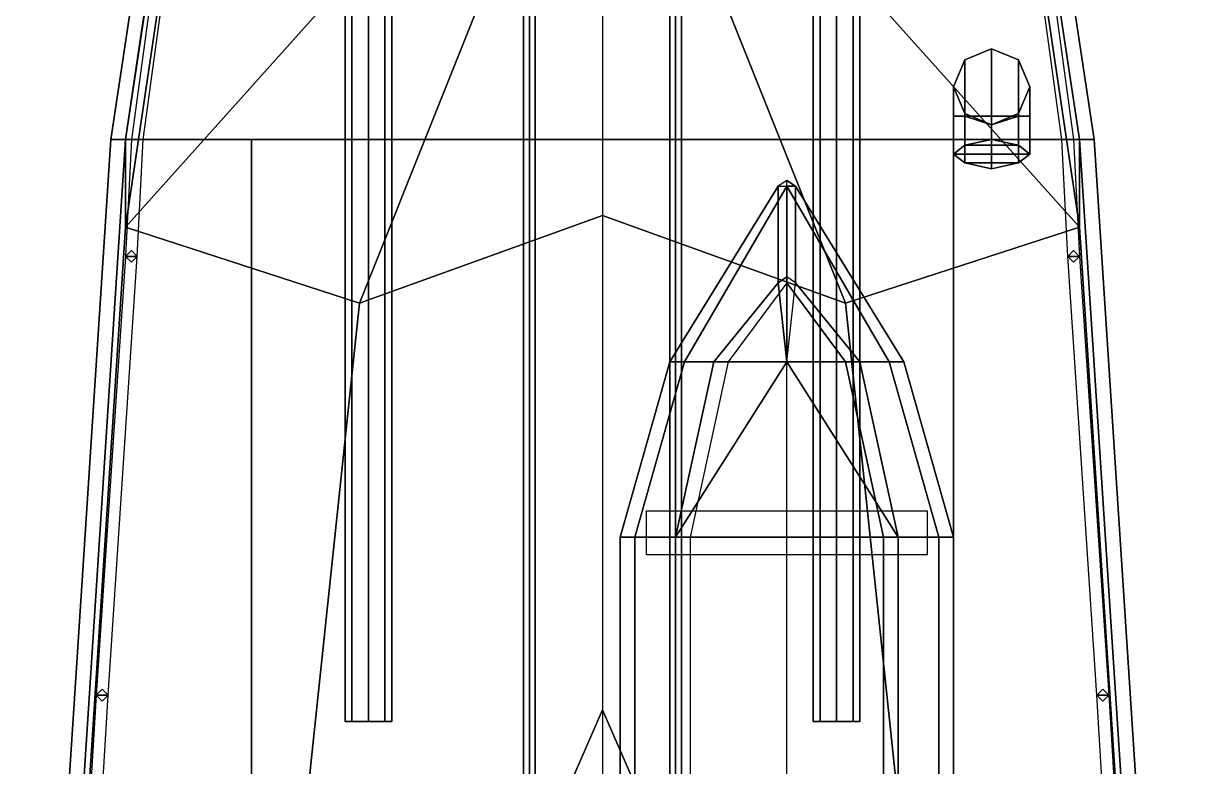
# Model space of a CAD drawing. Header units: millimetres. Extents: x -2.1 to 3, y -13.1 to 18.3.
# Drawn here: x -1.98 to 1.98, y 7.945 to 10.488 of the extents above; entities that cross this region are included whole.
import ezdxf

# ---------------------------------------------------------------- set-up
doc = ezdxf.new("R2010")
doc.units = ezdxf.units.MM
for name, color, linetype in [('boats', 1, 'Continuous'), ('h2', 6, 'Continuous'), ('railings', 6, 'Continuous'), ('superstructure', 3, 'Continuous')]:
    doc.layers.add(name, color=color, linetype=linetype)

msp = doc.modelspace()

# ---------------------------------------------------------------- linework, layer by layer
for points in [[(-1.24, 12.73, 1.02), (-1.63, 10.09, 1.02), (1.63, 10.09, 1.02), (1.24, 12.73, 1.02)], [(-1.24, 12.73, 1.02), (-1.29, 12.35, 1), (-1.63, 10.09, 1.02), (-1.24, 12.73, 1.02)], [(-1.24, 12.43, -0.02), (-1.63, 9.79, -0.02), (-1.63, 10.09, 0.82), (-1.29, 12.35, 0.82)], [(-1.24, 12.43, -0.02), (0, 11.61, -0.25), (-1.63, 9.79, -0.02)], [(-0.25, 12.3851, 4.1231), (-0.27, 12.3791, 4.104), (-0.27, -1.0111, 8.3259), (-0.25, -1.0051, 8.345)], [(-0.27, 12.3791, 4.104), (-0.25, 12.3731, 4.0849), (-0.25, -1.0171, 8.3068), (-0.27, -1.0111, 8.3259)], [(-0.23, 12.3791, 4.104), (-0.25, 12.3851, 4.1231), (-0.25, -1.0051, 8.345), (-0.23, -1.0111, 8.3259)], [(-0.25, 12.3731, 4.0849), (-0.23, 12.3791, 4.104), (-0.23, -1.0111, 8.3259), (-0.25, -1.0171, 8.3068)], [(0.25, 12.3851, 4.1231), (0.23, 12.3791, 4.104), (0.23, -1.0111, 8.3259), (0.25, -1.0051, 8.345)], [(0.23, 12.3791, 4.104), (0.25, 12.3731, 4.0849), (0.25, -1.0171, 8.3068), (0.23, -1.0111, 8.3259)], [(0.27, 12.3791, 4.104), (0.25, 12.3851, 4.1231), (0.25, -1.0051, 8.345), (0.27, -1.0111, 8.3259)], [(0.25, 12.3731, 4.0849), (0.27, 12.3791, 4.104), (0.27, -1.0111, 8.3259), (0.25, -1.0171, 8.3068)], [(-1.29, 12.35, 1), (-1.63, 10.09, 1), (-1.63, 10.09, 1.02), (-1.29, 12.35, 1)], [(1.34, 12.35, 0.82), (1.68, 10.09, 0.82), (1.63, 10.09, 0.82), (1.29, 12.35, 0.82)], [(1.29, 12.35, 1), (1.63, 10.09, 1), (1.68, 10.09, 1), (1.34, 12.35, 1)], [(1.68, 10.09, 1), (1.68, 10.09, 0.82), (1.34, 12.35, 0.82), (1.34, 12.35, 1)], [(0, 11.61, -0.25), (-0.83, 9.53, -0.86), (-1.63, 9.79, -0.02)], [(0, 11.61, -0.25), (0, 9.83, -0.86), (-0.83, 9.53, -0.86)], [(-0.8566, 10.79, -0.8134), (-0.88, 10.79, -0.87), (-0.88, 8.1, -0.83), (-0.8566, 8.1, -0.7734)], [(-0.88, 10.79, -0.87), (-0.8566, 10.79, -0.9266), (-0.8566, 8.1, -0.8866), (-0.88, 8.1, -0.83)], [(-0.8, 10.79, -0.79), (-0.8566, 10.79, -0.8134), (-0.8566, 8.1, -0.7734), (-0.8, 8.1, -0.75)], [(-0.8566, 10.79, -0.9266), (-0.8, 10.79, -0.95), (-0.8, 8.1, -0.91), (-0.8566, 8.1, -0.8866)], [(-0.7434, 10.79, -0.8134), (-0.8, 10.79, -0.79), (-0.8, 8.1, -0.75), (-0.7434, 8.1, -0.7734)], [(-0.8, 10.79, -0.95), (-0.7434, 10.79, -0.9266), (-0.7434, 8.1, -0.8866), (-0.8, 8.1, -0.91)], [(-0.72, 10.79, -0.87), (-0.7434, 10.79, -0.8134), (-0.7434, 8.1, -0.7734), (-0.72, 8.1, -0.83)], [(-0.7434, 10.79, -0.9266), (-0.72, 10.79, -0.87), (-0.72, 8.1, -0.83), (-0.7434, 8.1, -0.8866)], [(0.72, 10.79, -0.87), (0.7434, 10.79, -0.9266), (0.7434, 8.1, -0.8866), (0.72, 8.1, -0.83)], [(0.7434, 10.79, -0.8134), (0.72, 10.79, -0.87), (0.72, 8.1, -0.83), (0.7434, 8.1, -0.7734)], [(0.7434, 10.79, -0.9266), (0.8, 10.79, -0.95), (0.8, 8.1, -0.91), (0.7434, 8.1, -0.8866)], [(0.8, 10.79, -0.79), (0.7434, 10.79, -0.8134), (0.7434, 8.1, -0.7734), (0.8, 8.1, -0.75)], [(0.8, 10.79, -0.95), (0.8566, 10.79, -0.9266), (0.8566, 8.1, -0.8866), (0.8, 8.1, -0.91)], [(0.8566, 10.79, -0.8134), (0.8, 10.79, -0.79), (0.8, 8.1, -0.75), (0.8566, 8.1, -0.7734)], [(0.8566, 10.79, -0.9266), (0.88, 10.79, -0.87), (0.88, 8.1, -0.83), (0.8566, 8.1, -0.8866)], [(0.88, 10.79, -0.87), (0.8566, 10.79, -0.8134), (0.8566, 8.1, -0.7734), (0.88, 8.1, -0.83)], [(1.33, 10.4, 1.02), (1.2381, 10.3619, 1.02), (1.2381, 10.3619, 1.98), (1.33, 10.4, 2.02)], [(1.33, 10.4, 2.02), (1.2381, 10.3619, 1.98), (1.2381, 10.17, 2.22), (1.33, 10.17, 2.33)], [(1.4219, 10.3619, 1.02), (1.33, 10.4, 1.02), (1.33, 10.4, 2.02), (1.4219, 10.3619, 1.98)], [(1.4219, 10.3619, 1.98), (1.33, 10.4, 2.02), (1.33, 10.17, 2.33), (1.4219, 10.17, 2.22)], [(1.2381, 10.3619, 1.02), (1.2, 10.27, 1.02), (1.2, 10.27, 1.9), (1.2381, 10.3619, 1.98)], [(1.2381, 10.3619, 1.98), (1.2, 10.27, 1.9), (1.2, 10.17, 2.06), (1.2381, 10.17, 2.22)], [(1.46, 10.27, 1.02), (1.4219, 10.3619, 1.02), (1.4219, 10.3619, 1.98), (1.46, 10.27, 1.9)], [(1.46, 10.27, 1.9), (1.4219, 10.3619, 1.98), (1.4219, 10.17, 2.22), (1.46, 10.17, 2.06)], [(1.2, 10.27, 1.9), (1.2381, 10.1781, 1.8), (1.2381, 10.17, 1.9), (1.2, 10.17, 2.06)], [(1.2, 10.27, 1.02), (1.2381, 10.1781, 1.02), (1.2381, 10.1781, 1.8), (1.2, 10.27, 1.9)], [(1.4219, 10.1781, 1.8), (1.46, 10.27, 1.9), (1.46, 10.17, 2.06), (1.4219, 10.17, 1.9)], [(1.4219, 10.1781, 1.02), (1.46, 10.27, 1.02), (1.46, 10.27, 1.9), (1.4219, 10.1781, 1.8)], [(1.2381, 10.1781, 1.02), (1.33, 10.14, 1.02), (1.33, 10.14, 1.8), (1.2381, 10.1781, 1.8)], [(1.2381, 10.1781, 1.8), (1.33, 10.14, 1.8), (1.33, 10.14, 1.8), (1.2381, 10.17, 1.9)], [(1.33, 10.14, 1.02), (1.4219, 10.1781, 1.02), (1.4219, 10.1781, 1.8), (1.33, 10.14, 1.8)], [(1.33, 10.14, 1.8), (1.4219, 10.1781, 1.8), (1.4219, 10.17, 1.9), (1.33, 10.14, 1.8)], [(1.2381, 10.07, 1.9), (1.2, 10.04, 2.06), (1.2, 10.17, 2.06), (1.2381, 10.17, 1.9)], [(1.2, 10.04, 2.06), (1.2381, 10.01, 2.22), (1.2381, 10.17, 2.22), (1.2, 10.17, 2.06)], [(1.33, 10.09, 1.8), (1.2381, 10.07, 1.9), (1.2381, 10.17, 1.9), (1.33, 10.14, 1.8)], [(1.2381, 10.01, 2.22), (1.33, 9.99, 2.33), (1.33, 10.17, 2.33), (1.2381, 10.17, 2.22)], [(1.4219, 10.07, 1.9), (1.33, 10.09, 1.8), (1.33, 10.14, 1.8), (1.4219, 10.17, 1.9)], [(1.33, 9.99, 2.33), (1.4219, 10.01, 2.22), (1.4219, 10.17, 2.22), (1.33, 10.17, 2.33)], [(1.46, 10.04, 2.06), (1.4219, 10.07, 1.9), (1.4219, 10.17, 1.9), (1.46, 10.17, 2.06)], [(1.4219, 10.01, 2.22), (1.46, 10.04, 2.06), (1.46, 10.17, 2.06), (1.4219, 10.17, 2.22)], [(-1.63, 9.79, -0.02), (-1.93, 5.18, -0.02), (-1.93, 5.48, 0.82), (-1.63, 10.09, 0.82)], [(-1.63, 10.09, 1), (-1.93, 5.48, 1), (-1.93, 5.48, 1.02), (-1.63, 10.09, 1.02)], [(-1.63, 10.09, 1.02), (-1.93, 5.48, 1.02), (-1.2, 5.48, 1.02), (-1.2, 10.09, 1.02)], [(1.2, 10.09, 1.02), (1.2, 5.48, 1.02), (1.93, 5.48, 1.02), (1.63, 10.09, 1.02)], [(1.4219, 10.07, 1.9), (1.46, 10.04, 2.06), (1.2, 10.04, 2.06), (1.2381, 10.07, 1.9)], [(1.33, 10.09, 1.8), (1.4219, 10.07, 1.9), (1.2381, 10.07, 1.9), (1.33, 10.09, 1.8)], [(1.68, 10.09, 0.82), (1.98, 5.48, 0.82), (1.93, 5.48, 0.82), (1.63, 10.09, 0.82)], [(1.63, 10.09, 1), (1.93, 5.48, 1), (1.98, 5.48, 1), (1.68, 10.09, 1)], [(1.98, 5.48, 1), (1.98, 5.48, 0.82), (1.68, 10.09, 0.82), (1.68, 10.09, 1)], [(1.46, 10.04, 2.06), (1.4219, 10.01, 2.22), (1.2381, 10.01, 2.22), (1.2, 10.04, 2.06)], [(1.4219, 10.01, 2.22), (1.33, 9.99, 2.33), (1.33, 9.99, 2.33), (1.2381, 10.01, 2.22)], [(0, 9.83, -0.86), (0, 8.14, -1.46), (-1.29, 5.18, -0.86), (-0.83, 9.53, -0.86)], [(-0.83, 9.53, -0.86), (-1.29, 5.18, -0.86), (-1.93, 5.18, -0.02), (-1.63, 9.79, -0.02)], [(0, 8.14, -1.46), (0, 0, -1.26), (-1.39, 0.84, -0.86), (-1.29, 5.18, -0.86)]]:
    msp.add_3dface(points)
at = {"layer": 'boats'}
for points in [[(0.63, 9.95, 2.46), (0.63, 9.95, 2.46), (0.6, 9.93, 2.46), (0.66, 9.93, 2.46)], [(0.63, 9.62, 1.96), (0.63, 9.95, 2.46), (0.6, 9.93, 2.46), (0.6, 9.6, 1.96)], [(0.63, 9.62, 1.96), (0.63, 9.95, 2.46), (0.66, 9.93, 2.46), (0.66, 9.6, 1.96)], [(0.6, 9.93, 2.46), (0.63, 9.93, 2.46), (0.28, 9.33, 2.46), (0.23, 9.33, 2.46)], [(0.6, 9.6, 1.96), (0.6, 9.93, 2.46), (0.23, 9.33, 2.46), (0.38, 9.33, 1.96)], [(0.63, 9.93, 2.46), (0.63, 9.6, 1.96), (0.43, 9.33, 1.96), (0.28, 9.33, 2.46)], [(0.66, 9.93, 2.46), (0.63, 9.93, 2.46), (0.98, 9.33, 2.46), (1.03, 9.33, 2.46)], [(0.63, 9.93, 2.46), (0.63, 9.6, 1.96), (0.83, 9.33, 1.96), (0.98, 9.33, 2.46)], [(0.66, 9.6, 1.96), (0.66, 9.93, 2.46), (1.03, 9.33, 2.46), (0.88, 9.33, 1.96)], [(0.63, 9.33, 1.88), (0.6, 9.6, 1.96), (0.38, 9.33, 1.96), (0.63, 9.33, 1.88)], [(0.63, 9.6, 1.96), (0.63, 9.6, 1.96), (0.43, 9.33, 1.96), (0.83, 9.33, 1.96)], [(0.63, 9.33, 1.88), (0.63, 9.62, 1.96), (0.6, 9.6, 1.96), (0.63, 9.33, 1.88)], [(0.63, 9.33, 1.88), (0.66, 9.6, 1.96), (0.63, 9.62, 1.96), (0.63, 9.33, 1.88)], [(0.63, 9.33, 1.88), (0.66, 9.6, 1.96), (0.88, 9.33, 1.96), (0.63, 9.33, 1.88)], [(0.23, 9.33, 2.46), (0.28, 9.33, 2.46), (0.11, 8.73, 2.46), (0.06, 8.73, 2.46)], [(0.38, 9.33, 1.96), (0.23, 9.33, 2.46), (0.06, 8.73, 2.46), (0.25, 8.73, 1.96)], [(0.28, 9.33, 2.46), (0.43, 9.33, 1.96), (0.3, 8.73, 1.96), (0.11, 8.73, 2.46)], [(0.63, 9.33, 1.88), (0.38, 9.33, 1.96), (0.25, 8.73, 1.96), (0.63, 9.33, 1.88)], [(0.63, 9.33, 1.88), (0.25, 8.73, 1.96), (0.25, 7.07, 1.96), (0.63, 6.13, 1.88)], [(0.83, 9.33, 1.96), (0.43, 9.33, 1.96), (0.3, 8.73, 1.96), (0.96, 8.73, 1.96)], [(0.63, 9.33, 1.88), (0.88, 9.33, 1.96), (1.01, 8.73, 1.96), (0.63, 9.33, 1.88)], [(0.63, 9.33, 1.88), (1.01, 8.73, 1.96), (1.01, 7.07, 1.96), (0.63, 6.13, 1.88)], [(0.98, 9.33, 2.46), (0.83, 9.33, 1.96), (0.96, 8.73, 1.96), (1.15, 8.73, 2.46)], [(0.88, 9.33, 1.96), (1.03, 9.33, 2.46), (1.2, 8.73, 2.46), (1.01, 8.73, 1.96)], [(1.03, 9.33, 2.46), (0.98, 9.33, 2.46), (1.15, 8.73, 2.46), (1.2, 8.73, 2.46)], [(0.15, 8.82, 2.35), (1.11, 8.82, 2.35), (1.11, 8.67, 2.35), (0.15, 8.67, 2.35)], [(0.06, 8.73, 2.46), (0.11, 8.73, 2.46), (0.11, 7.07, 2.46), (0.06, 7.07, 2.46)], [(0.25, 8.73, 1.96), (0.06, 8.73, 2.46), (0.06, 7.07, 2.46), (0.25, 7.07, 1.96)], [(0.11, 8.73, 2.46), (0.3, 8.73, 1.96), (0.3, 7.07, 1.96), (0.11, 7.07, 2.46)], [(0.96, 8.73, 1.96), (0.3, 8.73, 1.96), (0.3, 7.07, 1.96), (0.96, 7.07, 1.96)], [(1.15, 8.73, 2.46), (0.96, 8.73, 1.96), (0.96, 7.07, 1.96), (1.15, 7.07, 2.46)], [(1.01, 8.73, 1.96), (1.2, 8.73, 2.46), (1.2, 7.07, 2.46), (1.01, 7.07, 1.96)], [(1.2, 8.73, 2.46), (1.15, 8.73, 2.46), (1.15, 7.07, 2.46), (1.2, 7.07, 2.46)]]:
    msp.add_3dface(points, dxfattribs=at)
at = {"layer": 'h2'}
for points in [[(1.24, 12.73, 1.02), (1.29, 12.35, 1), (1.63, 10.09, 1.02), (1.24, 12.73, 1.02)], [(1.24, 12.43, -0.02), (0, 11.61, -0.25), (1.63, 9.79, -0.02)], [(1.24, 12.43, -0.02), (1.63, 9.79, -0.02), (1.63, 10.09, 0.82), (1.29, 12.35, 0.82)], [(-1.68, 10.09, 1), (-1.68, 10.09, 0.82), (-1.34, 12.35, 0.82), (-1.34, 12.35, 1)], [(-1.34, 12.35, 0.82), (-1.68, 10.09, 0.82), (-1.63, 10.09, 0.82), (-1.29, 12.35, 0.82)], [(-1.29, 12.35, 1), (-1.63, 10.09, 1), (-1.68, 10.09, 1), (-1.34, 12.35, 1)], [(1.29, 12.35, 1), (1.63, 10.09, 1), (1.63, 10.09, 1.02), (1.29, 12.35, 1)], [(0, 11.61, -0.25), (0.83, 9.53, -0.86), (1.63, 9.79, -0.02)], [(0, 11.61, -0.25), (0, 9.83, -0.86), (0.83, 9.53, -0.86)], [(1.46, 11.19, 1.47), (1.61, 10.09, 1.47), (1.57, 10.09, 1.47), (1.42, 11.19, 1.47)], [(1.46, 11.19, 1.86), (1.61, 10.09, 1.86), (1.57, 10.09, 1.86), (1.42, 11.19, 1.86)], [(-1.98, 5.48, 1), (-1.98, 5.48, 0.82), (-1.68, 10.09, 0.82), (-1.68, 10.09, 1)], [(-1.68, 10.09, 0.82), (-1.98, 5.48, 0.82), (-1.93, 5.48, 0.82), (-1.63, 10.09, 0.82)], [(-1.63, 10.09, 1), (-1.93, 5.48, 1), (-1.98, 5.48, 1), (-1.68, 10.09, 1)], [(1.61, 10.09, 1.47), (1.63, 9.69, 1.47), (1.59, 9.69, 1.47), (1.57, 10.09, 1.47)], [(1.61, 10.09, 1.86), (1.63, 9.69, 1.86), (1.59, 9.69, 1.86), (1.57, 10.09, 1.86)], [(1.63, 9.79, -0.02), (1.93, 5.18, -0.02), (1.93, 5.48, 0.82), (1.63, 10.09, 0.82)], [(1.63, 10.09, 1), (1.93, 5.48, 1), (1.93, 5.48, 1.02), (1.63, 10.09, 1.02)], [(0, 9.83, -0.86), (0, 8.14, -1.46), (1.29, 5.18, -0.86), (0.83, 9.53, -0.86)], [(0.83, 9.53, -0.86), (1.29, 5.18, -0.86), (1.93, 5.18, -0.02), (1.63, 9.79, -0.02)], [(1.59, 9.69, 1.02), (1.61, 9.71, 1.02), (1.61, 9.71, 1.86), (1.59, 9.69, 1.86)], [(1.61, 9.71, 1.02), (1.63, 9.69, 1.02), (1.63, 9.69, 1.86), (1.61, 9.71, 1.86)], [(1.61, 9.67, 1.02), (1.59, 9.69, 1.02), (1.59, 9.69, 1.86), (1.61, 9.67, 1.86)], [(1.63, 9.69, 1.47), (1.73, 8.19, 1.47), (1.69, 8.19, 1.47), (1.59, 9.69, 1.47)], [(1.63, 9.69, 1.86), (1.73, 8.19, 1.86), (1.69, 8.19, 1.86), (1.59, 9.69, 1.86)], [(1.63, 9.69, 1.02), (1.61, 9.67, 1.02), (1.61, 9.67, 1.86), (1.63, 9.69, 1.86)], [(1.69, 8.19, 1.02), (1.71, 8.21, 1.02), (1.71, 8.21, 1.86), (1.69, 8.19, 1.86)], [(1.71, 8.21, 1.02), (1.73, 8.19, 1.02), (1.73, 8.19, 1.86), (1.71, 8.21, 1.86)], [(1.71, 8.17, 1.02), (1.69, 8.19, 1.02), (1.69, 8.19, 1.86), (1.71, 8.17, 1.86)], [(1.73, 8.19, 1.47), (1.82, 6.69, 1.47), (1.78, 6.69, 1.47), (1.69, 8.19, 1.47)], [(1.73, 8.19, 1.86), (1.82, 6.69, 1.86), (1.78, 6.69, 1.86), (1.69, 8.19, 1.86)], [(1.73, 8.19, 1.02), (1.71, 8.17, 1.02), (1.71, 8.17, 1.86), (1.73, 8.19, 1.86)], [(0, 8.14, -1.46), (0, 0, -1.26), (1.39, 0.84, -0.86), (1.29, 5.18, -0.86)]]:
    msp.add_3dface(points, dxfattribs=at)
at = {"layer": 'railings'}
for points in [[(-1.46, 11.19, 1.86), (-1.61, 10.09, 1.86), (-1.57, 10.09, 1.86), (-1.42, 11.19, 1.86)], [(-1.46, 11.19, 1.47), (-1.61, 10.09, 1.47), (-1.57, 10.09, 1.47), (-1.42, 11.19, 1.47)], [(-1.61, 10.09, 1.86), (-1.63, 9.69, 1.86), (-1.59, 9.69, 1.86), (-1.57, 10.09, 1.86)], [(-1.61, 10.09, 1.47), (-1.63, 9.69, 1.47), (-1.59, 9.69, 1.47), (-1.57, 10.09, 1.47)], [(-1.61, 9.71, 1.02), (-1.63, 9.69, 1.02), (-1.63, 9.69, 1.86), (-1.61, 9.71, 1.86)], [(-1.59, 9.69, 1.02), (-1.61, 9.71, 1.02), (-1.61, 9.71, 1.86), (-1.59, 9.69, 1.86)], [(-1.63, 9.69, 1.86), (-1.73, 8.19, 1.86), (-1.69, 8.19, 1.86), (-1.59, 9.69, 1.86)], [(-1.63, 9.69, 1.47), (-1.73, 8.19, 1.47), (-1.69, 8.19, 1.47), (-1.59, 9.69, 1.47)], [(-1.63, 9.69, 1.02), (-1.61, 9.67, 1.02), (-1.61, 9.67, 1.86), (-1.63, 9.69, 1.86)], [(-1.61, 9.67, 1.02), (-1.59, 9.69, 1.02), (-1.59, 9.69, 1.86), (-1.61, 9.67, 1.86)], [(-1.71, 8.21, 1.02), (-1.73, 8.19, 1.02), (-1.73, 8.19, 1.86), (-1.71, 8.21, 1.86)], [(-1.69, 8.19, 1.02), (-1.71, 8.21, 1.02), (-1.71, 8.21, 1.86), (-1.69, 8.19, 1.86)], [(-1.73, 8.19, 1.86), (-1.82, 6.69, 1.86), (-1.78, 6.69, 1.86), (-1.69, 8.19, 1.86)], [(-1.73, 8.19, 1.47), (-1.82, 6.69, 1.47), (-1.78, 6.69, 1.47), (-1.69, 8.19, 1.47)], [(-1.73, 8.19, 1.02), (-1.71, 8.17, 1.02), (-1.71, 8.17, 1.86), (-1.73, 8.19, 1.86)], [(-1.71, 8.17, 1.02), (-1.69, 8.19, 1.02), (-1.69, 8.19, 1.86), (-1.71, 8.17, 1.86)]]:
    msp.add_3dface(points, dxfattribs=at)
at = {"layer": 'superstructure'}
for points in [[(-1.2, 10.09, 1.88), (-1.2, 0.01, 1.88), (1.2, 0.01, 1.88), (1.2, 10.09, 1.88)], [(-1.2, 5.48, 1.02), (-1.2, 0.86, 1.02), (-1.2, 0.01, 1.88), (-1.2, 10.09, 1.88)], [(-1.2, 10.09, 1.02), (-1.2, 5.48, 1.02), (-1.2, 10.09, 1.88)], [(1.2, 10.09, 1.88), (1.2, 10.09, 1.02), (-1.2, 10.09, 1.02), (-1.2, 10.09, 1.88)], [(1.2, 0.01, 1.88), (1.2, 0.86, 1.02), (1.2, 5.48, 1.02), (1.2, 10.09, 1.88)], [(1.2, 10.09, 1.88), (1.2, 5.48, 1.02), (1.2, 10.09, 1.02), (1.2, 10.09, 1.88)]]:
    msp.add_3dface(points, dxfattribs=at)

doc.saveas('drawing.dxf')
